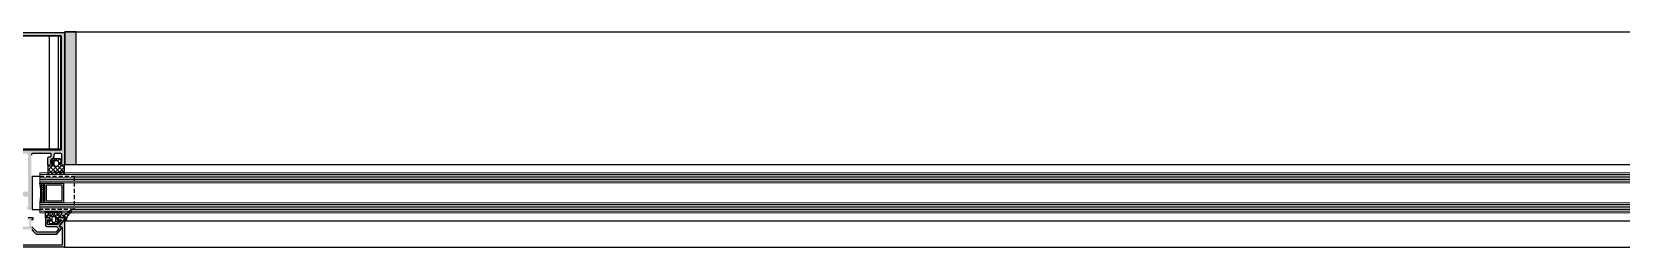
# Model space of a CAD drawing. Header units: millimetres. Extents: x 809 to 8159, y 33 to 4533.
# Drawn here: x 4205.6 to 4301.7, y 1262.4 to 1275.4 of the extents above; entities that cross this region are included whole.
import ezdxf

# ---------------------------------------------------------------- set-up
doc = ezdxf.new("R2010")
doc.units = ezdxf.units.MM
doc.linetypes.add('HIDDEN', pattern=[0.375, 0.25, -0.125])
for name, color, linetype in [('3', 11, 'Continuous'), ('5', 11, 'Continuous'), ('FITILLER', 240, 'Continuous'), ('GORUNUS-TARAMA', 11, 'Continuous')]:
    doc.layers.add(name, color=color, linetype=linetype)
doc.layers.add('cam', color=5, linetype='Continuous', lineweight=0)

# ---------------------------------------------------------------- blocks, each defined once
blk = doc.blocks.new('ajsdfxcvzx')
h = blk.add_hatch(color=256)
edge = h.paths.add_edge_path()
edge.add_line((36163.318, -7323.869), (36163.318, -7323.799))
edge.add_line((36163.318, -7323.799), (36163.408, -7323.799))
edge.add_line((36163.408, -7323.799), (36163.408, -7323.319))
edge.add_arc((36163.308, -7323.319), 0.1, 0, 90)
edge.add_line((36163.308, -7323.219), (36163.028, -7323.219))
edge.add_arc((36163.028, -7323.319), 0.1, 90, 180)
edge.add_line((36162.928, -7323.319), (36162.928, -7323.398))
edge.add_arc((36162.878, -7323.398), 0.05, 315, 360, ccw=False)
edge.add_line((36162.913, -7323.434), (36162.742, -7323.604))
edge.add_arc((36162.778, -7323.64), 0.05, 135, 180)
edge.add_line((36162.728, -7323.64), (36162.728, -7323.799))
edge.add_line((36162.728, -7323.799), (36162.818, -7323.799))
edge.add_line((36162.818, -7323.799), (36162.818, -7323.869))
edge.add_arc((36162.768, -7323.869), 0.05, -90, 0, ccw=False)
edge.add_line((36162.768, -7323.919), (36162.568, -7323.919))
edge.add_line((36162.568, -7323.919), (36162.568, -7323.479))
edge.add_arc((36162.618, -7323.479), 0.05, 90, 180, ccw=False)
edge.add_line((36162.618, -7323.429), (36162.685, -7323.429))
edge.add_arc((36162.685, -7323.379), 0.05, 270, 315)
edge.add_line((36162.72, -7323.414), (36162.753, -7323.382))
edge.add_arc((36162.718, -7323.346), 0.05, 315, 360)
edge.add_line((36162.768, -7323.346), (36162.768, -7323.269))
edge.add_arc((36162.718, -7323.269), 0.05, 0, 90)
edge.add_line((36162.718, -7323.219), (36162.468, -7323.219))
edge.add_line((36162.468, -7323.219), (36162.098, -7323.219))
edge.add_line((36162.098, -7323.219), (36162.068, -7323.189))
edge.add_line((36162.068, -7323.189), (36162.038, -7323.219))
edge.add_line((36162.038, -7323.219), (36161.668, -7323.219))
edge.add_arc((36161.66, -7323.311), 0.0919, 84.92947, 180.95505)
edge.add_line((36161.568, -7323.312), (36161.568, -7325.589))
edge.add_arc((36161.568, -7325.609), 0.02, 90, 270)
edge.add_line((36161.568, -7325.629), (36161.568, -7325.649))
edge.add_arc((36161.568, -7325.669), 0.02, 90, 270)
edge.add_line((36161.568, -7325.689), (36161.568, -7326.619))
edge.add_line((36161.568, -7326.619), (36161.428, -7326.619))
edge.add_arc((36161.428, -7326.559), 0.06, 180, 270, ccw=False)
edge.add_line((36161.368, -7326.559), (36161.298, -7326.559))
edge.add_arc((36161.298, -7326.529), 0.03, 180, 270, ccw=False)
edge.add_line((36161.268, -7326.529), (36161.268, -7326.489))
edge.add_arc((36161.298, -7326.489), 0.03, 90, 180, ccw=False)
edge.add_line((36161.298, -7326.459), (36161.368, -7326.459))
edge.add_line((36161.368, -7326.459), (36161.368, -7325.819))
edge.add_line((36161.368, -7325.819), (36161.118, -7325.819))
edge.add_line((36161.118, -7325.819), (36161.068, -7325.769))
edge.add_line((36161.068, -7325.769), (36161.018, -7325.819))
edge.add_line((36161.018, -7325.819), (36160.768, -7325.819))
edge.add_line((36160.768, -7325.819), (36160.768, -7326.459))
edge.add_line((36160.768, -7326.459), (36160.838, -7326.459))
edge.add_arc((36160.838, -7326.489), 0.03, 0, 90, ccw=False)
edge.add_line((36160.868, -7326.489), (36160.868, -7326.529))
edge.add_arc((36160.838, -7326.529), 0.03, -90, 0, ccw=False)
edge.add_line((36160.838, -7326.559), (36160.768, -7326.559))
edge.add_arc((36160.708, -7326.559), 0.06, 270, 360, ccw=False)
edge.add_line((36160.708, -7326.619), (36160.568, -7326.619))
edge.add_line((36160.568, -7326.619), (36160.568, -7325.689))
edge.add_arc((36160.568, -7325.669), 0.02, 270, 450)
edge.add_line((36160.568, -7325.649), (36160.568, -7325.629))
edge.add_arc((36160.568, -7325.609), 0.02, 270, 450)
edge.add_line((36160.568, -7325.589), (36160.568, -7323.312))
edge.add_arc((36160.476, -7323.311), 0.0919, 359.04495, 455.07053)
edge.add_line((36160.468, -7323.219), (36160.098, -7323.219))
edge.add_line((36160.098, -7323.219), (36160.068, -7323.189))
edge.add_line((36160.068, -7323.189), (36160.038, -7323.219))
edge.add_line((36160.038, -7323.219), (36159.668, -7323.219))
edge.add_line((36159.668, -7323.219), (36159.418, -7323.219))
edge.add_arc((36159.418, -7323.269), 0.05, 90, 180)
edge.add_line((36159.368, -7323.269), (36159.368, -7323.346))
edge.add_arc((36159.418, -7323.346), 0.05, 180, 225)
edge.add_line((36159.382, -7323.382), (36159.415, -7323.414))
edge.add_arc((36159.451, -7323.379), 0.05, 225, 270)
edge.add_line((36159.451, -7323.429), (36159.518, -7323.429))
edge.add_arc((36159.518, -7323.479), 0.05, 0, 90, ccw=False)
edge.add_line((36159.568, -7323.479), (36159.568, -7323.919))
edge.add_line((36159.568, -7323.919), (36159.368, -7323.919))
edge.add_arc((36159.368, -7323.869), 0.05, 180, 270, ccw=False)
edge.add_line((36159.318, -7323.869), (36159.318, -7323.799))
edge.add_line((36159.318, -7323.799), (36159.408, -7323.799))
edge.add_line((36159.408, -7323.799), (36159.408, -7323.64))
edge.add_arc((36159.358, -7323.64), 0.05, 360, 405)
edge.add_line((36159.393, -7323.604), (36159.222, -7323.434))
edge.add_arc((36159.258, -7323.398), 0.05, 180, 225, ccw=False)
edge.add_line((36159.208, -7323.398), (36159.208, -7323.319))
edge.add_arc((36159.108, -7323.319), 0.1, 0, 90)
edge.add_line((36159.108, -7323.219), (36158.828, -7323.219))
edge.add_arc((36158.828, -7323.319), 0.1, 90, 180)
edge.add_line((36158.728, -7323.319), (36158.728, -7323.799))
edge.add_line((36158.728, -7323.799), (36158.818, -7323.799))
edge.add_line((36158.818, -7323.799), (36158.818, -7323.869))
edge.add_arc((36158.768, -7323.869), 0.05, -90, 0, ccw=False)
edge.add_line((36158.768, -7323.919), (36158.568, -7323.919))
edge.add_line((36158.568, -7323.919), (36158.568, -7315.926))
edge.add_line((36158.568, -7315.926), (36163.568, -7315.926))
edge.add_line((36163.568, -7315.926), (36163.568, -7323.919))
edge.add_line((36163.568, -7323.919), (36163.368, -7323.919))
edge.add_arc((36163.368, -7323.869), 0.05, 180, 270, ccw=False)
h.paths.add_polyline_path([(36158.769, -7323.026), (36158.769, -7316.126), (36163.369, -7316.126), (36163.369, -7323.026), (36161.069, -7323.026)], flags=16)
edge = h.paths.add_edge_path(flags=16)
edge.add_arc((36161.269, -7325.426), 0.1, 270, 360)
edge.add_line((36161.369, -7325.426), (36161.369, -7323.326))
edge.add_arc((36161.269, -7323.326), 0.1, 0, 90)
edge.add_line((36161.269, -7323.226), (36160.869, -7323.226))
edge.add_arc((36160.869, -7323.326), 0.1, 90, 180)
edge.add_line((36160.769, -7323.326), (36160.769, -7325.426))
edge.add_arc((36160.869, -7325.426), 0.1, 180, 270)
edge.add_line((36160.869, -7325.526), (36161.269, -7325.526))
h = blk.add_hatch()
h.set_pattern_fill('NET', color=256, angle=90, style=0)
h.set_pattern_definition([(90, (36154.6099, -7267.74738), (0.125, -1e-17), []), (360, (36154.6099, -7267.74738), (1e-17, -0.125), [])])
h.paths.add_polyline_path([(36162.362, -7326.169), (36162.362, -7325.006), (36162.064, -7325.006), (36162.104, -7325.205), (36162.123, -7325.444), (36162.123, -7325.702), (36162.094, -7326.03), (36162.074, -7326.169)])
h = blk.add_hatch(color=256)
edge = h.paths.add_edge_path()
edge.add_line((36159.59, -7327.489), (36158.99, -7327.489))
edge.add_line((36158.99, -7327.489), (36158.755, -7327.209))
edge.add_line((36158.755, -7327.209), (36158.96, -7327.209))
edge.add_line((36158.96, -7327.209), (36158.96, -7327.139))
edge.add_arc((36158.91, -7327.139), 0.05, 360, 450)
edge.add_line((36158.91, -7327.089), (36158.573, -7327.089))
edge.add_line((36158.573, -7327.089), (36158.573, -7327.195))
edge.add_line((36158.573, -7327.195), (36158.871, -7327.55))
edge.add_arc((36158.833, -7327.583), 0.05, -50, 40, ccw=False)
edge.add_line((36158.865, -7327.621), (36158.776, -7327.696))
edge.add_arc((36158.808, -7327.734), 0.05, 130, 220)
edge.add_line((36158.77, -7327.766), (36159.025, -7328.071))
edge.add_arc((36159.064, -7328.039), 0.05, 220, 270)
edge.add_line((36159.064, -7328.089), (36160.243, -7328.089))
edge.add_arc((36160.243, -7328.039), 0.05, 270, 315)
edge.add_line((36160.279, -7328.074), (36160.456, -7327.897))
edge.add_line((36160.456, -7327.897), (36160.456, -7327.855))
edge.add_line((36160.456, -7327.855), (36160.498, -7327.855))
edge.add_line((36160.498, -7327.855), (36160.553, -7327.8))
edge.add_arc((36160.588, -7327.835), 0.05, 90, 135, ccw=False)
edge.add_line((36160.588, -7327.785), (36161.547, -7327.785))
edge.add_arc((36161.547, -7327.835), 0.05, 45, 90, ccw=False)
edge.add_line((36161.582, -7327.8), (36161.637, -7327.855))
edge.add_line((36161.637, -7327.855), (36161.68, -7327.855))
edge.add_line((36161.68, -7327.855), (36161.68, -7327.897))
edge.add_line((36161.68, -7327.897), (36161.857, -7328.074))
edge.add_arc((36161.892, -7328.039), 0.05, 225, 270)
edge.add_line((36161.892, -7328.089), (36163.072, -7328.089))
edge.add_arc((36163.072, -7328.039), 0.05, 270, 320)
edge.add_line((36163.11, -7328.071), (36163.366, -7327.766))
edge.add_arc((36163.328, -7327.734), 0.05, 320, 410)
edge.add_line((36163.36, -7327.696), (36163.27, -7327.621))
edge.add_arc((36163.302, -7327.583), 0.05, 140, 230, ccw=False)
edge.add_line((36163.264, -7327.55), (36163.563, -7327.195))
edge.add_line((36163.563, -7327.195), (36163.563, -7327.089))
edge.add_line((36163.563, -7327.089), (36163.225, -7327.089))
edge.add_arc((36163.225, -7327.139), 0.05, 90, 180)
edge.add_line((36163.175, -7327.139), (36163.175, -7327.209))
edge.add_line((36163.175, -7327.209), (36163.38, -7327.209))
edge.add_line((36163.38, -7327.209), (36163.145, -7327.489))
edge.add_line((36163.145, -7327.489), (36162.545, -7327.489))
edge.add_line((36162.545, -7327.489), (36162.545, -7327.209))
edge.add_line((36162.545, -7327.209), (36162.675, -7327.209))
edge.add_line((36162.675, -7327.209), (36162.675, -7327.139))
edge.add_arc((36162.625, -7327.139), 0.05, 0, 90)
edge.add_line((36162.625, -7327.089), (36162.425, -7327.089))
edge.add_line((36162.425, -7327.089), (36162.425, -7327.559))
edge.add_arc((36162.475, -7327.559), 0.05, 180, 270)
edge.add_line((36162.475, -7327.609), (36163.051, -7327.609))
edge.add_arc((36163.051, -7327.659), 0.05, 50, 90, ccw=False)
edge.add_line((36163.083, -7327.621), (36163.191, -7327.711))
edge.add_arc((36163.159, -7327.749), 0.05, -40, 50, ccw=False)
edge.add_line((36163.197, -7327.781), (36163.054, -7327.951))
edge.add_arc((36163.016, -7327.919), 0.05, 270, 320, ccw=False)
edge.add_line((36163.016, -7327.969), (36161.942, -7327.969))
edge.add_arc((36161.942, -7327.919), 0.05, 225, 270, ccw=False)
edge.add_line((36161.907, -7327.954), (36161.582, -7327.63))
edge.add_arc((36161.618, -7327.595), 0.05, 180, 225, ccw=False)
edge.add_line((36161.568, -7327.595), (36161.568, -7327.189))
edge.add_line((36161.568, -7327.189), (36161.668, -7327.189))
edge.add_line((36161.668, -7327.189), (36161.668, -7327.089))
edge.add_line((36161.668, -7327.089), (36161.368, -7327.089))
edge.add_arc((36161.368, -7327.139), 0.05, 90, 180)
edge.add_line((36161.318, -7327.139), (36161.318, -7327.209))
edge.add_line((36161.318, -7327.209), (36161.448, -7327.209))
edge.add_line((36161.448, -7327.209), (36161.448, -7327.585))
edge.add_arc((36161.398, -7327.585), 0.05, 270, 360, ccw=False)
edge.add_line((36161.398, -7327.635), (36160.738, -7327.635))
edge.add_arc((36160.738, -7327.585), 0.05, 180, 270, ccw=False)
edge.add_line((36160.688, -7327.585), (36160.688, -7327.209))
edge.add_line((36160.688, -7327.209), (36160.818, -7327.209))
edge.add_line((36160.818, -7327.209), (36160.818, -7327.139))
edge.add_arc((36160.768, -7327.139), 0.05, 0, 90)
edge.add_line((36160.768, -7327.089), (36160.468, -7327.089))
edge.add_line((36160.468, -7327.089), (36160.468, -7327.189))
edge.add_line((36160.468, -7327.189), (36160.568, -7327.189))
edge.add_line((36160.568, -7327.189), (36160.568, -7327.595))
edge.add_arc((36160.518, -7327.595), 0.05, 315, 360, ccw=False)
edge.add_line((36160.553, -7327.63), (36160.229, -7327.954))
edge.add_arc((36160.194, -7327.919), 0.05, 270, 315, ccw=False)
edge.add_line((36160.194, -7327.969), (36159.12, -7327.969))
edge.add_arc((36159.12, -7327.919), 0.05, 220, 270, ccw=False)
edge.add_line((36159.081, -7327.951), (36158.939, -7327.781))
edge.add_arc((36158.977, -7327.749), 0.05, 130, 220, ccw=False)
edge.add_line((36158.945, -7327.711), (36159.052, -7327.621))
edge.add_arc((36159.084, -7327.659), 0.05, 90, 130, ccw=False)
edge.add_line((36159.084, -7327.609), (36159.66, -7327.609))
edge.add_arc((36159.66, -7327.559), 0.05, 270, 360)
edge.add_line((36159.71, -7327.559), (36159.71, -7327.089))
edge.add_line((36159.71, -7327.089), (36159.51, -7327.089))
edge.add_arc((36159.51, -7327.139), 0.05, 90, 180)
edge.add_line((36159.46, -7327.139), (36159.46, -7327.209))
edge.add_line((36159.46, -7327.209), (36159.59, -7327.209))
edge.add_line((36159.59, -7327.209), (36159.59, -7327.489))
h = blk.add_hatch(color=256)
edge = h.paths.add_edge_path()
edge.add_arc((36158.748, -7328.682), 0.05, 180, 270)
edge.add_line((36158.748, -7328.732), (36163.388, -7328.732))
edge.add_arc((36163.388, -7328.682), 0.05, 270, 360)
edge.add_line((36163.438, -7328.682), (36163.438, -7327.729))
edge.add_line((36163.438, -7327.729), (36163.306, -7327.618))
edge.add_arc((36163.338, -7327.58), 0.05, 140, 230, ccw=False)
edge.add_line((36163.299, -7327.547), (36163.532, -7327.27))
edge.add_arc((36163.548, -7327.282), 0.02, 0, 140, ccw=False)
edge.add_line((36163.568, -7327.282), (36163.568, -7328.812))
edge.add_arc((36163.518, -7328.812), 0.05, 270, 360, ccw=False)
edge.add_line((36163.518, -7328.862), (36158.618, -7328.862))
edge.add_arc((36158.618, -7328.812), 0.05, 180, 270, ccw=False)
edge.add_line((36158.568, -7328.812), (36158.568, -7327.282))
edge.add_arc((36158.588, -7327.282), 0.02, 40, 180, ccw=False)
edge.add_line((36158.603, -7327.27), (36158.836, -7327.547))
edge.add_arc((36158.798, -7327.58), 0.05, -50, 40, ccw=False)
edge.add_line((36158.83, -7327.618), (36158.698, -7327.729))
edge.add_line((36158.698, -7327.729), (36158.698, -7328.682))
at = {"layer": 'FITILLER'}
h = blk.add_hatch(dxfattribs=at)
h.set_pattern_fill('DOTS', color=256, scale=1.2, angle=45, style=0)
h.set_pattern_definition([(45, (36022.006, -7418.0843), (-0.026516504, 0.079549513), [0, -0.075])])
h.paths.add_polyline_path([(36163.581, -7323.889), (36164.263, -7323.889), (36164.263, -7315.892), (36163.581, -7315.892)])
h = blk.add_hatch(dxfattribs=at)
h.set_pattern_fill('NET', color=256, scale=1.5, angle=135, style=0)
h.set_pattern_definition([(135, (36150.82118, -7337.52902), (-0.1325825, -0.1325825), []), (225, (36150.82118, -7337.52902), (0.1325825, -0.1325825), [])])
edge = h.paths.add_edge_path(flags=16)
edge.add_arc((36163.043, -7323.897), 0.1, 180, 270, ccw=False)
edge.add_line((36162.943, -7323.897), (36162.943, -7323.739))
edge.add_arc((36163.043, -7323.739), 0.1, 90, 180, ccw=False)
edge.add_line((36163.043, -7323.639), (36163.093, -7323.639))
edge.add_arc((36163.093, -7323.739), 0.1, 0, 90, ccw=False)
edge.add_line((36163.193, -7323.739), (36163.193, -7323.897))
edge.add_arc((36163.093, -7323.897), 0.1, -90, 0, ccw=False)
edge.add_line((36163.093, -7323.997), (36163.043, -7323.997))
edge = h.paths.add_edge_path()
edge.add_line((36162.568, -7323.914), (36162.568, -7324.431))
edge.add_arc((36162.578, -7324.431), 0.01, 180, 315)
edge.add_line((36162.585, -7324.438), (36162.696, -7324.327))
edge.add_arc((36162.702, -7324.334), 0.00893, 45, 135, ccw=False)
edge.add_line((36162.708, -7324.327), (36162.818, -7324.436))
edge.add_arc((36162.824, -7324.43), 0.00893, 225, 315)
edge.add_line((36162.83, -7324.436), (36162.94, -7324.327))
edge.add_arc((36162.946, -7324.334), 0.00893, 45, 135, ccw=False)
edge.add_line((36162.952, -7324.327), (36163.061, -7324.436))
edge.add_arc((36163.068, -7324.43), 0.00893, 225, 315)
edge.add_line((36163.074, -7324.436), (36163.183, -7324.327))
edge.add_arc((36163.19, -7324.334), 0.00893, 45, 135, ccw=False)
edge.add_line((36163.196, -7324.327), (36163.305, -7324.436))
edge.add_arc((36163.312, -7324.43), 0.00893, 225, 315)
edge.add_line((36163.318, -7324.436), (36163.427, -7324.327))
edge.add_arc((36163.434, -7324.334), 0.00893, 45, 135, ccw=False)
edge.add_line((36163.44, -7324.327), (36163.551, -7324.438))
edge.add_arc((36163.558, -7324.431), 0.01, 225, 360)
edge.add_line((36163.568, -7324.431), (36163.568, -7323.914))
edge.add_line((36163.568, -7323.914), (36163.343, -7323.914))
edge.add_arc((36163.343, -7323.864), 0.05, 180, 270, ccw=False)
edge.add_line((36163.293, -7323.864), (36163.293, -7323.744))
edge.add_line((36163.293, -7323.744), (36163.393, -7323.744))
edge.add_line((36163.393, -7323.744), (36163.393, -7323.694))
edge.add_line((36163.393, -7323.694), (36163.318, -7323.564))
edge.add_arc((36163.274, -7323.589), 0.05, 30, 90)
edge.add_line((36163.274, -7323.539), (36162.861, -7323.539))
edge.add_arc((36162.861, -7323.589), 0.05, 90, 150)
edge.add_line((36162.818, -7323.564), (36162.743, -7323.694))
edge.add_line((36162.743, -7323.694), (36162.743, -7323.744))
edge.add_line((36162.743, -7323.744), (36162.843, -7323.744))
edge.add_line((36162.843, -7323.744), (36162.843, -7323.864))
edge.add_arc((36162.793, -7323.864), 0.05, -90, 0, ccw=False)
edge.add_line((36162.793, -7323.914), (36162.568, -7323.914))
h = blk.add_hatch(dxfattribs=at)
h.set_pattern_fill('NET', color=256, scale=1.5, angle=135, style=0)
h.set_pattern_definition([(135, (36146.57966, -7341.505), (-0.1325825, -0.1325825), []), (225, (36146.57966, -7341.505), (0.1325825, -0.1325825), [])])
edge = h.paths.add_edge_path(flags=16)
edge.add_arc((36162.95, -7327.261), 0.1, 270, 360)
edge.add_line((36163.05, -7327.261), (36163.05, -7327.136))
edge.add_arc((36162.95, -7327.136), 0.1, 0, 90)
edge.add_line((36162.95, -7327.036), (36162.9, -7327.036))
edge.add_arc((36162.9, -7327.136), 0.1, 90, 180)
edge.add_line((36162.8, -7327.136), (36162.8, -7327.261))
edge.add_arc((36162.9, -7327.261), 0.1, 180, 270)
edge.add_line((36162.9, -7327.361), (36162.95, -7327.361))
edge = h.paths.add_edge_path()
edge.add_arc((36163.909, -7327.104), 0.2, 139.76686, 170)
edge.add_line((36163.712, -7327.07), (36163.688, -7327.204))
edge.add_arc((36163.639, -7327.196), 0.05, 285, 350, ccw=False)
edge.add_line((36163.652, -7327.244), (36163.583, -7327.262))
edge.add_line((36163.583, -7327.262), (36163.583, -7327.086))
edge.add_line((36163.583, -7327.086), (36163.2, -7327.086))
edge.add_arc((36163.2, -7327.136), 0.05, 90, 180)
edge.add_line((36163.15, -7327.136), (36163.15, -7327.256))
edge.add_line((36163.15, -7327.256), (36163.25, -7327.256))
edge.add_line((36163.25, -7327.256), (36163.25, -7327.306))
edge.add_line((36163.25, -7327.306), (36163.175, -7327.436))
edge.add_arc((36163.132, -7327.411), 0.05, 270, 330, ccw=False)
edge.add_line((36163.132, -7327.461), (36162.719, -7327.461))
edge.add_arc((36162.719, -7327.411), 0.05, 210, 270, ccw=False)
edge.add_line((36162.676, -7327.436), (36162.6, -7327.306))
edge.add_line((36162.6, -7327.306), (36162.6, -7327.256))
edge.add_line((36162.6, -7327.256), (36162.7, -7327.256))
edge.add_line((36162.7, -7327.256), (36162.7, -7327.136))
edge.add_arc((36162.65, -7327.136), 0.05, 360, 450)
edge.add_line((36162.65, -7327.086), (36162.425, -7327.086))
edge.add_line((36162.425, -7327.086), (36162.425, -7326.736))
edge.add_line((36162.425, -7326.736), (36162.575, -7326.736))
edge.add_line((36162.575, -7326.736), (36162.575, -7326.886))
edge.add_arc((36162.625, -7326.886), 0.05, 180, 270)
edge.add_line((36162.625, -7326.936), (36162.645, -7326.936))
edge.add_arc((36162.645, -7326.886), 0.05, 270, 360)
edge.add_line((36162.695, -7326.886), (36162.695, -7326.736))
edge.add_line((36162.695, -7326.736), (36162.845, -7326.736))
edge.add_line((36162.845, -7326.736), (36162.845, -7326.886))
edge.add_arc((36162.895, -7326.886), 0.05, 180, 270)
edge.add_line((36162.895, -7326.936), (36162.915, -7326.936))
edge.add_arc((36162.915, -7326.886), 0.05, 270, 360)
edge.add_line((36162.965, -7326.886), (36162.965, -7326.736))
edge.add_line((36162.965, -7326.736), (36163.115, -7326.736))
edge.add_line((36163.115, -7326.736), (36163.115, -7326.886))
edge.add_arc((36163.165, -7326.886), 0.05, 180, 270)
edge.add_line((36163.165, -7326.936), (36163.185, -7326.936))
edge.add_arc((36163.185, -7326.886), 0.05, 270, 360)
edge.add_line((36163.235, -7326.886), (36163.235, -7326.736))
edge.add_line((36163.235, -7326.736), (36163.385, -7326.736))
edge.add_line((36163.385, -7326.736), (36163.385, -7326.886))
edge.add_arc((36163.435, -7326.886), 0.05, 180, 270)
edge.add_line((36163.435, -7326.936), (36163.544, -7326.936))
edge.add_arc((36163.544, -7326.886), 0.05, 270, 310)
edge.add_line((36163.576, -7326.924), (36163.895, -7326.657))
edge.add_arc((36163.933, -7326.689), 0.05, -40.23314, 139.76686, ccw=False)
edge.add_line((36163.971, -7326.721), (36163.756, -7326.975))
at = {"linetype": 'HIDDEN'}
for p, q in [((36162.091, -7324.589), (36164.151, -7324.589)), ((36164.151, -7324.589), (36164.151, -7326.589)), ((36164.151, -7326.589), (36162.068, -7326.589))]:
    blk.add_line(p, q, dxfattribs=at)
blk.add_line((36162.072, -7326.589), (36162.068, -7326.589))
at = {"elevation": 0}
for points in [[(36158.568, -7315.926), (36163.568, -7315.926), (36163.568, -7323.919), (36163.368, -7323.919, -0.414214), (36163.318, -7323.869), (36163.318, -7323.799), (36163.408, -7323.799), (36163.408, -7323.319, 0.414214), (36163.308, -7323.219), (36163.028, -7323.219, 0.414214), (36162.928, -7323.319), (36162.928, -7323.398, -0.198912), (36162.913, -7323.434), (36162.742, -7323.604, 0.198912), (36162.728, -7323.64), (36162.728, -7323.799), (36162.818, -7323.799), (36162.818, -7323.869, -0.414214), (36162.768, -7323.919), (36162.568, -7323.919), (36162.568, -7323.479, -0.414214), (36162.618, -7323.429), (36162.685, -7323.429, 0.198912), (36162.72, -7323.414), (36162.753, -7323.382, 0.198912), (36162.768, -7323.346), (36162.768, -7323.269, 0.414214), (36162.718, -7323.219), (36162.468, -7323.219), (36162.098, -7323.219), (36162.068, -7323.189), (36162.038, -7323.219), (36161.668, -7323.219, 0.445362), (36161.568, -7323.312)], [(36161.582, -7327.8), (36161.637, -7327.855), (36161.68, -7327.855), (36161.68, -7327.897), (36161.857, -7328.074, 0.198912), (36161.892, -7328.089), (36163.072, -7328.089, 0.221695), (36163.11, -7328.071), (36163.366, -7327.766, 0.414214), (36163.36, -7327.696), (36163.27, -7327.621, -0.414214), (36163.264, -7327.55), (36163.563, -7327.195), (36163.563, -7327.089), (36163.225, -7327.089, 0.414214), (36163.175, -7327.139), (36163.175, -7327.209), (36163.38, -7327.209), (36163.145, -7327.489), (36162.545, -7327.489), (36162.545, -7327.209), (36162.675, -7327.209), (36162.675, -7327.139, 0.414214), (36162.625, -7327.089), (36162.425, -7327.089), (36162.425, -7327.559, 0.414214), (36162.475, -7327.609), (36163.051, -7327.609, -0.176327), (36163.083, -7327.621), (36163.191, -7327.711, -0.414214), (36163.197, -7327.781), (36163.054, -7327.951, -0.221695), (36163.016, -7327.969), (36161.942, -7327.969, -0.198912), (36161.907, -7327.954), (36161.582, -7327.63, -0.198912)], [(36161.568, -7327.189), (36161.668, -7327.189), (36161.668, -7327.089), (36161.368, -7327.089, 0.414214)]]:
    blk.add_lwpolyline(points, format="xyb", dxfattribs=at)
for points in [[(36158.769, -7323.026), (36158.769, -7316.126), (36163.369, -7316.126), (36163.369, -7323.026), (36161.069, -7323.026)], [(36162.362, -7326.169), (36162.362, -7325.006), (36162.064, -7325.006), (36162.104, -7325.205), (36162.123, -7325.444), (36162.123, -7325.702), (36162.094, -7326.03), (36162.074, -7326.169)], [(36162.368, -7326.193), (36162.368, -7325.006), (36163.513, -7325.006), (36163.513, -7326.193)], [(36162.468, -7326.093), (36162.468, -7325.106), (36163.413, -7325.106), (36163.413, -7326.093)]]:
    blk.add_lwpolyline(points, close=True, dxfattribs=at)
blk.add_lwpolyline([(36158.698, -7328.682, 0.414214), (36158.748, -7328.732), (36163.388, -7328.732, 0.414214), (36163.438, -7328.682), (36163.438, -7327.729), (36163.306, -7327.618, -0.414214), (36163.299, -7327.547), (36163.532, -7327.27, -0.700208), (36163.568, -7327.282), (36163.568, -7328.812, -0.414214), (36163.518, -7328.862), (36158.618, -7328.862, -0.414214), (36158.568, -7328.812), (36158.568, -7327.282, -0.700208), (36158.603, -7327.27), (36158.836, -7327.547, -0.414214), (36158.83, -7327.618), (36158.698, -7327.729)], format="xyb", close=True, dxfattribs=at)
at = {"layer": '3'}
for p, q in [((36161.611, -7324.589), (36162.068, -7324.589)), ((36161.611, -7324.589), (36161.611, -7326.589)), ((36161.611, -7326.589), (36162.068, -7326.589))]:
    blk.add_line(p, q, dxfattribs=at)
at = {"layer": '5'}
for p, q in [((36163.568, -7315.889), (36270.727, -7315.889)), ((36163.568, -7323.889), (36270.727, -7323.889)), ((36163.568, -7327.269), (36270.727, -7327.269)), ((36163.568, -7328.862), (36270.727, -7328.862))]:
    blk.add_line(p, q, dxfattribs=at)
at = {"layer": 'cam'}
for p, q in [((36270.679, -7324.389), (36162.068, -7324.389)), ((36162.068, -7324.989), (36162.068, -7324.389)), ((36270.679, -7324.489), (36162.068, -7324.489)), ((36270.679, -7324.689), (36162.068, -7324.689)), ((36270.679, -7324.789), (36162.068, -7324.789)), ((36270.679, -7324.889), (36162.068, -7324.889)), ((36270.679, -7324.989), (36162.068, -7324.989)), ((36270.679, -7324.589), (36164.188, -7324.589)), ((36270.727, -7326.189), (36162.068, -7326.189)), ((36162.068, -7326.789), (36162.068, -7326.189)), ((36270.727, -7326.289), (36162.068, -7326.289)), ((36270.727, -7326.389), (36162.068, -7326.389)), ((36270.727, -7326.489), (36162.068, -7326.489)), ((36270.727, -7326.689), (36162.068, -7326.689)), ((36270.727, -7326.789), (36162.068, -7326.789)), ((36270.727, -7326.589), (36164.193, -7326.589))]:
    blk.add_line(p, q, dxfattribs=at)
at = {"layer": 'FITILLER', "elevation": 0}
blk.add_lwpolyline([(36163.581, -7323.889), (36164.263, -7323.889), (36164.263, -7315.892), (36163.581, -7315.892)], close=True, dxfattribs=at)
for points in [[(36162.568, -7323.914), (36162.568, -7324.431, 0.668179), (36162.585, -7324.438), (36162.696, -7324.327, -0.414214), (36162.708, -7324.327), (36162.818, -7324.436, 0.414214), (36162.83, -7324.436), (36162.94, -7324.327, -0.414214), (36162.952, -7324.327), (36163.061, -7324.436, 0.414214), (36163.074, -7324.436), (36163.183, -7324.327, -0.414214), (36163.196, -7324.327), (36163.305, -7324.436, 0.414214), (36163.318, -7324.436), (36163.427, -7324.327, -0.414214), (36163.44, -7324.327), (36163.551, -7324.438, 0.668179), (36163.568, -7324.431), (36163.568, -7323.914), (36163.343, -7323.914, -0.414214), (36163.293, -7323.864), (36163.293, -7323.744), (36163.393, -7323.744), (36163.393, -7323.694), (36163.318, -7323.564, 0.267949), (36163.274, -7323.539), (36162.861, -7323.539, 0.267949), (36162.818, -7323.564), (36162.743, -7323.694), (36162.743, -7323.744), (36162.843, -7323.744), (36162.843, -7323.864, -0.414214), (36162.793, -7323.914)], [(36163.043, -7323.997, -0.414214), (36162.943, -7323.897), (36162.943, -7323.739, -0.414214), (36163.043, -7323.639), (36163.093, -7323.639, -0.414214), (36163.193, -7323.739), (36163.193, -7323.897, -0.414214), (36163.093, -7323.997)], [(36163.756, -7326.975, 0.132688), (36163.712, -7327.07), (36163.688, -7327.204, -0.291473), (36163.652, -7327.244), (36163.583, -7327.262), (36163.583, -7327.086), (36163.2, -7327.086, 0.414214), (36163.15, -7327.136), (36163.15, -7327.256), (36163.25, -7327.256), (36163.25, -7327.306), (36163.175, -7327.436, -0.267949), (36163.132, -7327.461), (36162.719, -7327.461, -0.267949), (36162.676, -7327.436), (36162.6, -7327.306), (36162.6, -7327.256), (36162.7, -7327.256), (36162.7, -7327.136, 0.414214), (36162.65, -7327.086), (36162.425, -7327.086), (36162.425, -7326.736), (36162.575, -7326.736), (36162.575, -7326.886, 0.414214), (36162.625, -7326.936), (36162.645, -7326.936, 0.414214), (36162.695, -7326.886), (36162.695, -7326.736), (36162.845, -7326.736), (36162.845, -7326.886, 0.414214), (36162.895, -7326.936), (36162.915, -7326.936, 0.414214), (36162.965, -7326.886), (36162.965, -7326.736), (36163.115, -7326.736), (36163.115, -7326.886, 0.414214), (36163.165, -7326.936), (36163.185, -7326.936, 0.414214), (36163.235, -7326.886), (36163.235, -7326.736), (36163.385, -7326.736), (36163.385, -7326.886, 0.414214), (36163.435, -7326.936), (36163.544, -7326.936, 0.176327), (36163.576, -7326.924), (36163.895, -7326.657, -1), (36163.971, -7326.721)], [(36162.95, -7327.361, 0.414214), (36163.05, -7327.261), (36163.05, -7327.136, 0.414214), (36162.95, -7327.036), (36162.9, -7327.036, 0.414214), (36162.8, -7327.136), (36162.8, -7327.261, 0.414214), (36162.9, -7327.361)]]:
    blk.add_lwpolyline(points, format="xyb", close=True, dxfattribs=at)
at = {"layer": 'GORUNUS-TARAMA'}
for p, q in [((36163.353, -7316.134), (36158.783, -7316.134)), ((36162.652, -7322.968), (36162.652, -7316.134)), ((36163.21, -7322.968), (36163.21, -7316.134)), ((36163.353, -7322.968), (36163.353, -7316.134)), ((36163.353, -7322.968), (36158.783, -7322.968))]:
    blk.add_line(p, q, dxfattribs=at)

msp = doc.modelspace()

# ---------------------------------------------------------------- block references
at = {"layer": 'GORUNUS-TARAMA'}
msp.add_blockref('ajsdfxcvzx', (-31955.956, 8591.274), dxfattribs=at)

doc.saveas('drawing.dxf')
